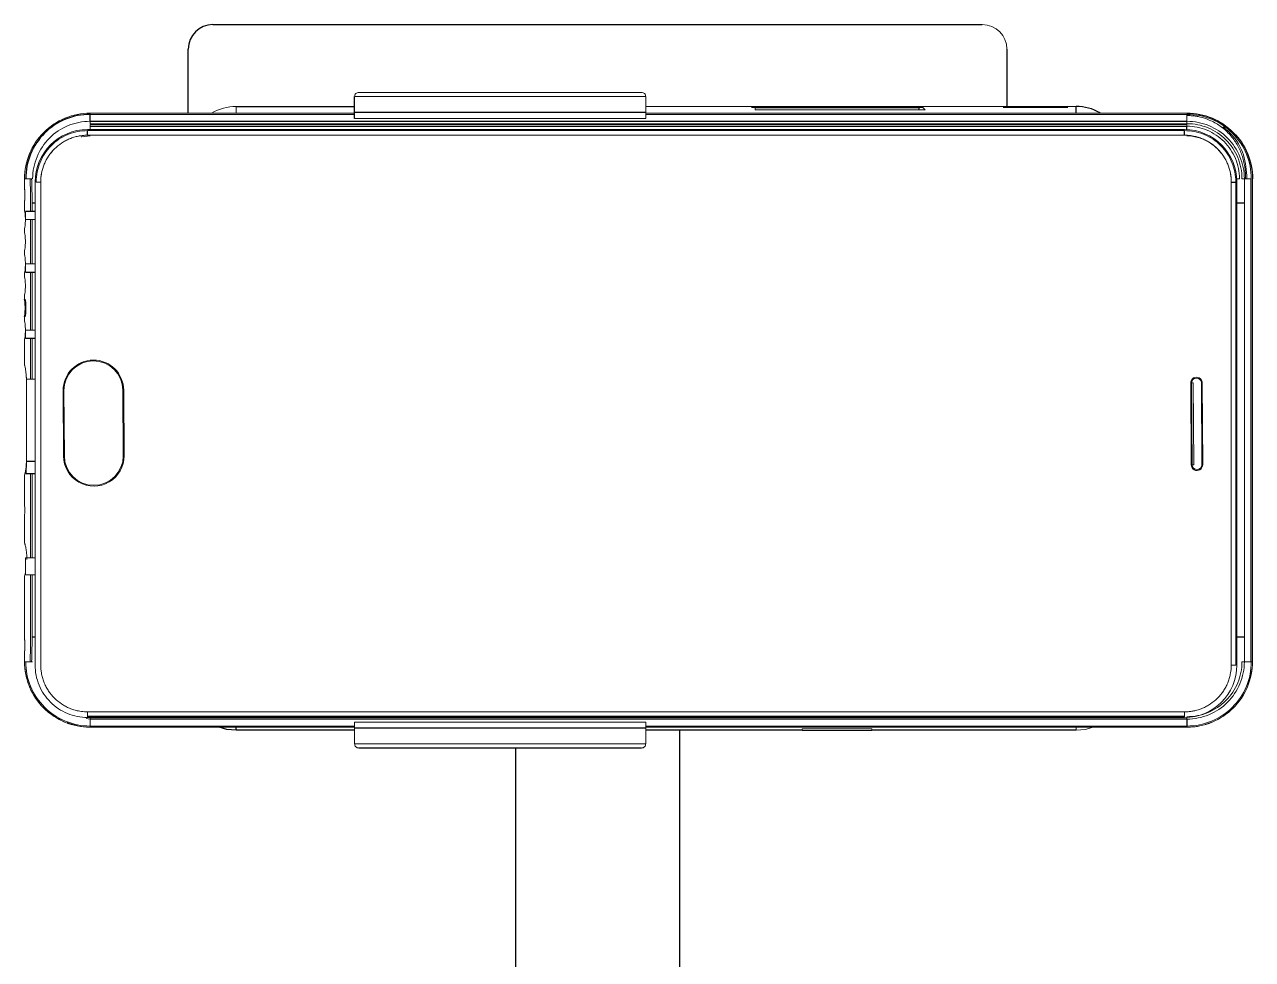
# Model space of a CAD drawing. Header units: millimetres. Extents: x -635 to 515, y -448 to 489.
# Drawn here: x -522.8 to -372.8, y 306.1 to 420.3 of the extents above; entities that cross this region are included whole.
import ezdxf

# ---------------------------------------------------------------- set-up
doc = ezdxf.new("R2010")
doc.units = ezdxf.units.MM

msp = doc.modelspace()

# ---------------------------------------------------------------- linework, layer by layer
at = {"color": 7, "linetype": 'Continuous', "lineweight": 25}
for p, q in [((-499.825, 420.283), (-405.825, 420.283)), ((-502.825, 409.459), (-502.825, 417.283)), ((-402.825, 417.283), (-402.825, 410.283)), ((-482.505, 408.824), (-482.505, 411.491)), ((-496.983, 410.283), (-482.505, 410.283)), ((-446.945, 409.533), (-482.505, 409.533)), ((-433.56, 410.159), (-413.56, 410.159)), ((-413.56, 410.159), (-413.56, 409.859)), ((-412.808, 409.857), (-413.11, 410.159)), ((-514.825, 408.469), (-514.825, 409.459)), ((-514.825, 408.469), (-380.825, 408.469)), ((-515.132, 406.766), (-515.132, 407.33)), ((-514.825, 407.866), (-380.825, 407.866)), ((-381.132, 406.766), (-381.132, 407.33)), ((-375.416, 401.051), (-374.852, 401.051)), ((-372.969, 342.459), (-372.969, 401.459)), ((-521.539, 397.459), (-522.725, 397.459)), ((-522.725, 390.059), (-521.539, 390.059)), ((-522.725, 381.959), (-521.539, 381.959)), ((-522.625, 365.459), (-521.539, 365.459)), ((-381.132, 335.771), (-515.132, 335.771)), ((-380.825, 335.449), (-514.825, 335.449)), ((-380.825, 335.449), (-380.825, 334.459)), ((-482.505, 334.459), (-514.825, 334.459)), ((-482.505, 334.083), (-496.983, 334.083)), ((-482.505, 334.385), (-446.945, 334.385)), ((-380.825, 334.459), (-446.945, 334.459)), ((-427.825, 334.083), (-446.945, 334.083)), ((-442.825, 334.083), (-442.825, 280.283)), ((-394.367, 334.083), (-419.325, 334.083)), ((-447.453, 331.919), (-481.997, 331.919)), ((-462.825, 280.283), (-462.825, 331.919))]:
    msp.add_line(p, q, dxfattribs=at)
at = {"color": 144, "linetype": 'Continuous', "lineweight": 18}
for p, q in [((-446.945, 411.491), (-482.505, 411.491)), ((-481.997, 411.999), (-447.453, 411.999)), ((-446.945, 408.824), (-446.945, 411.491)), ((-496.983, 409.459), (-496.983, 410.283)), ((-446.945, 410.283), (-394.367, 410.283)), ((-433.56, 410.159), (-433.56, 409.859)), ((-433.56, 409.859), (-413.56, 409.859)), ((-403.275, 410.159), (-395.375, 410.159)), ((-514.825, 409.459), (-482.505, 409.459)), ((-514.825, 409.315), (-482.505, 409.315)), ((-514.825, 408.177), (-514.825, 408.469)), ((-514.825, 408.177), (-380.825, 408.177)), ((-514.825, 408.069), (-380.825, 408.069)), ((-380.825, 408.063), (-514.825, 408.063)), ((-446.945, 408.824), (-482.505, 408.824)), ((-446.945, 409.459), (-380.825, 409.459)), ((-446.945, 409.315), (-380.825, 409.315)), ((-402.825, 408.177), (-402.825, 408.069)), ((-391.825, 408.177), (-391.825, 408.069)), ((-380.825, 408.177), (-380.825, 409.315)), ((-380.825, 409.297), (-380.632, 409.277)), ((-515.132, 407.458), (-381.132, 407.458)), ((-515.132, 407.33), (-381.132, 407.33)), ((-381.132, 406.766), (-515.132, 406.766)), ((-515.132, 406.766), (-381.132, 406.766)), ((-514.825, 407.458), (-514.825, 407.866)), ((-521.835, 401.459), (-522.825, 401.459)), ((-522.825, 401.459), (-522.825, 400.193)), ((-521.539, 401.051), (-521.539, 342.051)), ((-520.847, 401.051), (-521.411, 401.051)), ((-520.847, 401.051), (-520.847, 342.051)), ((-375.416, 342.051), (-375.416, 401.051)), ((-375.416, 401.051), (-375.416, 342.051)), ((-374.852, 401.051), (-374.852, 342.051)), ((-374.737, 401.459), (-374.418, 401.459)), ((-374.724, 401.051), (-374.724, 342.051)), ((-374.107, 401.459), (-372.969, 401.459)), ((-373.816, 401.459), (-373.816, 342.459)), ((-372.825, 401.459), (-372.825, 342.459)), ((-522.825, 398.725), (-522.825, 397.548)), ((-522.092, 397.459), (-522.092, 398.459)), ((-521.907, 397.459), (-521.907, 398.459)), ((-522.727, 396.459), (-521.539, 396.459)), ((-522.092, 391.059), (-522.092, 396.459)), ((-521.907, 391.059), (-521.907, 396.459)), ((-522.825, 395.37), (-522.825, 394.848)), ((-522.825, 392.67), (-522.825, 392.148)), ((-522.727, 391.059), (-521.539, 391.059)), ((-522.725, 390.642), (-522.725, 390.059)), ((-522.092, 382.959), (-522.092, 390.059)), ((-521.907, 382.959), (-521.907, 390.059)), ((-522.825, 389.97), (-522.825, 389.448)), ((-522.825, 387.27), (-522.825, 386.748)), ((-522.825, 384.57), (-522.825, 384.048)), ((-522.727, 382.959), (-521.539, 382.959)), ((-522.725, 382.542), (-522.725, 381.959)), ((-522.825, 381.87), (-522.825, 378.652)), ((-522.092, 376.959), (-522.092, 381.959)), ((-521.907, 376.959), (-521.907, 381.959)), ((-522.604, 376.959), (-522.604, 366.959)), ((-522.572, 366.959), (-522.572, 376.959)), ((-522.572, 376.959), (-521.539, 376.959)), ((-380.361, 376.507), (-380.301, 366.507)), ((-380.201, 366.508), (-380.261, 376.508)), ((-380.001, 366.509), (-380.061, 376.509)), ((-379.001, 366.515), (-379.061, 376.515)), ((-378.901, 366.516), (-378.961, 376.516)), ((-518.112, 375.58), (-518.064, 367.58)), ((-517.964, 367.581), (-518.012, 375.581)), ((-510.765, 367.624), (-510.813, 375.624)), ((-510.665, 367.625), (-510.713, 375.625)), ((-510.764, 367.603), (-510.765, 367.624)), ((-379.001, 366.512), (-379.001, 366.515)), ((-522.825, 365.266), (-522.825, 361.539)), ((-522.625, 365.459), (-522.625, 365.746)), ((-522.092, 355.128), (-522.092, 365.459)), ((-521.907, 355.128), (-521.907, 365.459)), ((-522.825, 360.379), (-522.825, 356.953)), ((-522.725, 355.128), (-522.725, 353.059)), ((-522.725, 355.128), (-521.539, 355.128)), ((-522.825, 352.965), (-522.825, 345.193)), ((-522.725, 353.059), (-521.539, 353.059)), ((-522.092, 345.459), (-522.092, 353.059)), ((-521.907, 345.459), (-521.907, 353.059)), ((-522.825, 343.725), (-522.825, 342.459)), ((-521.835, 342.459), (-522.825, 342.459)), ((-375.416, 342.051), (-374.852, 342.051)), ((-374.107, 342.459), (-372.825, 342.459)), ((-515.132, 336.335), (-381.132, 336.335)), ((-381.132, 336.335), (-515.132, 336.335)), ((-515.132, 336.335), (-515.132, 335.771)), ((-381.132, 336.335), (-381.132, 335.771)), ((-514.825, 335.449), (-515.289, 335.541)), ((-515.132, 335.643), (-381.132, 335.643)), ((-514.825, 335.643), (-514.825, 334.459)), ((-514.825, 334.602), (-482.505, 334.602)), ((-482.505, 335.094), (-482.505, 332.427)), ((-482.505, 335.094), (-446.945, 335.094)), ((-446.945, 335.094), (-446.945, 332.427)), ((-446.945, 334.602), (-380.825, 334.602)), ((-380.825, 335.65), (-380.825, 335.449)), ((-427.825, 334.259), (-419.325, 334.259)), ((-427.825, 334.259), (-427.825, 334.059)), ((-427.825, 334.059), (-419.325, 334.059)), ((-419.325, 334.259), (-419.325, 334.059)), ((-394.367, 334.083), (-394.367, 334.459)), ((-482.505, 332.427), (-446.945, 332.427))]:
    msp.add_line(p, q, dxfattribs=at)
at = {"color": 8, "linetype": 'Continuous', "lineweight": 25}
for p, q in [((-394.367, 409.459), (-394.367, 410.283)), ((-380.825, 407.451), (-380.825, 407.866)), ((-521.539, 398.459), (-521.907, 398.459)), ((-373.816, 398.459), (-374.724, 398.459)), ((-522.572, 366.959), (-521.539, 366.959)), ((-521.539, 345.459), (-521.907, 345.459)), ((-373.816, 345.459), (-374.724, 345.459)), ((-496.983, 334.083), (-496.983, 334.459))]:
    msp.add_line(p, q, dxfattribs=at)
at = {"color": 144, "linetype": 'Continuous', "lineweight": 18, "flags": 128}
for points in [[(-515.922, 406.56), (-515.843, 406.576), (-514.825, 406.676)], [(-522.725, 397.459), (-522.725, 397.449), (-522.725, 397.418), (-522.725, 397.369), (-522.725, 397.3), (-522.725, 397.215), (-522.725, 397.114), (-522.725, 397), (-522.725, 396.875)], [(-392.305, 334.459), (-393.228, 334.195), (-394.367, 334.083)]]:
    msp.add_lwpolyline(points, dxfattribs=at)
at = {"color": 7, "linetype": 'Continuous', "lineweight": 25, "flags": 128}
msp.add_lwpolyline([(-496.983, 334.083), (-498.123, 334.195), (-499.046, 334.459)], dxfattribs=at)
at = {"color": 7, "linetype": 'Continuous', "lineweight": 25}
for centre, radius, start, end in [((-499.825, 417.283), 3, 90, 180), ((-394.367, 404.441), 5.842, 59.98566, 90)]:
    msp.add_arc(centre, radius, start, end, dxfattribs=at)
at = {"color": 144, "linetype": 'Continuous', "lineweight": 18}
for centre, radius, start, end in [((-405.825, 417.283), 3, 0, 90), ((-496.983, 404.441), 5.842, 90, 120.79979), ((-515.131, 401.05), 6.408, 90.00264, 179.99736), ((-381.132, 401.05), 6.408, 0.00265, 89.99736), ((-380.826, 401.459), 5.218, 39.36853, 89.99659), ((-514.413, 375.602), 3.7, 0.34427, 180.34427), ((-514.413, 375.602), 3.6, 0.34427, 180.34427), ((-379.661, 376.511), 0.7, 0.34427, 180.34428), ((-379.661, 376.511), 0.6, 0.34427, 180.34427), ((-514.364, 367.603), 3.7, 180.34427, 0.34427), ((-514.364, 367.603), 3.6, 180.34427, 0), ((-379.601, 366.512), 0.7, 180.34427, 0.34429), ((-379.601, 366.512), 0.6, 180.34427, 360), ((-381.132, 342.051), 6.408, 270.00264, 359.99736)]:
    msp.add_arc(centre, radius, start, end, dxfattribs=at)
for points, knots in [([(-482.505, 411.491), (-482.505, 411.551), (-482.495, 411.615), (-482.445, 411.74), (-482.406, 411.8), (-482.307, 411.9), (-482.247, 411.938), (-482.122, 411.988), (-482.057, 411.999), (-481.997, 411.999)], [0, 0, 0, 0, 0.25, 0.25, 0.5, 0.5, 0.75, 0.75, 1, 1, 1, 1]), ([(-446.945, 411.491), (-446.945, 411.551), (-446.956, 411.615), (-447.006, 411.74), (-447.045, 411.8), (-447.144, 411.9), (-447.204, 411.938), (-447.329, 411.988), (-447.394, 411.999), (-447.453, 411.999)], [0, 0, 0, 0, 0.25, 0.25, 0.5, 0.5, 0.75, 0.75, 1, 1, 1, 1]), ([(-434.01, 410.159), (-434.01, 410.159), (-434.021, 410.159), (-433.981, 410.159), (-433.887, 410.159), (-433.736, 410.159), (-433.618, 410.159), (-433.56, 410.159)], [0, 0, 0, 0, 0.0002119, 0.249967, 0.4999091, 0.7501117, 1, 1, 1, 1]), ([(-413.56, 410.159), (-413.501, 410.159), (-413.383, 410.159), (-413.234, 410.159), (-413.13, 410.159), (-413.117, 410.159), (-413.11, 410.159)], [0, 0, 0, 0, 0.24986032, 0.50012705, 0.75042185, 1, 1, 1, 1]), ([(-413.56, 409.859), (-413.363, 409.859), (-413.168, 409.859), (-412.891, 409.859), (-412.81, 409.859), (-412.81, 409.859), (-412.891, 409.859), (-413.168, 409.859), (-413.364, 409.859), (-413.56, 409.859)], [0, 0, 0, 0, 0.25, 0.25, 0.5, 0.5, 0.75, 0.75, 1, 1, 1, 1]), ([(-522.825, 401.459), (-522.825, 402.506), (-522.617, 403.553), (-521.816, 405.488), (-521.223, 406.375), (-519.742, 407.856), (-518.854, 408.449), (-516.919, 409.251), (-515.873, 409.459), (-514.825, 409.459)], [0, 0, 0, 0, 0.25, 0.25, 0.5, 0.5, 0.75, 0.75, 1, 1, 1, 1]), ([(-521.835, 401.459), (-521.835, 402.376), (-521.653, 403.294), (-520.951, 404.989), (-520.431, 405.767), (-519.133, 407.064), (-518.356, 407.584), (-516.66, 408.286), (-515.743, 408.469), (-514.825, 408.469)], [0, 0, 0, 0, 0.25, 0.25, 0.5, 0.5, 0.75, 0.75, 1, 1, 1, 1]), ([(-514.825, 407.866), (-514.825, 407.928), (-514.825, 407.988), (-514.825, 408.065), (-514.825, 408.082), (-514.825, 408.069)], [0, 0, 0, 0, 0.5, 0.5, 1, 1, 1, 1]), ([(-380.825, 409.315), (-379.797, 409.315), (-378.769, 409.111), (-376.869, 408.324), (-375.998, 407.741), (-374.543, 406.287), (-373.96, 405.416), (-373.173, 403.516), (-372.969, 402.488), (-372.969, 401.459)], [0, 0, 0, 0, 0.25, 0.25, 0.5, 0.5, 0.75, 0.75, 1, 1, 1, 1]), ([(-380.825, 409.169), (-380.742, 409.168), (-380.575, 409.167), (-380.325, 409.153), (-380.076, 409.131), (-379.828, 409.1), (-379.581, 409.06), (-379.173, 408.98), (-378.611, 408.827), (-377.917, 408.556), (-377.257, 408.215), (-376.436, 407.673), (-375.529, 406.846), (-374.813, 405.858), (-374.366, 404.999), (-374.096, 404.326), (-373.891, 403.631), (-373.768, 403), (-373.703, 402.441), (-373.676, 401.96), (-373.682, 401.639), (-373.686, 401.478)], [0, 0, 0, 0, 0.0211135, 0.0421775, 0.0632219, 0.0842767, 0.1053717, 0.1265366, 0.1895583, 0.2529278, 0.3158069, 0.3791541, 0.5048544, 0.6299165, 0.6919849, 0.7542363, 0.8158541, 0.8775586, 0.9183831, 0.9591467, 1, 1, 1, 1]), ([(-373.816, 401.459), (-373.816, 402.377), (-373.998, 403.294), (-374.7, 404.989), (-375.22, 405.766), (-376.518, 407.064), (-377.296, 407.584), (-378.991, 408.287), (-379.908, 408.469), (-380.825, 408.469)], [0, 0, 0, 0, 0.25, 0.25, 0.5, 0.5, 0.75, 0.75, 1, 1, 1, 1]), ([(-380.825, 408.177), (-379.946, 408.177), (-379.067, 408.003), (-377.442, 407.33), (-376.697, 406.832), (-375.453, 405.587), (-374.955, 404.842), (-374.282, 403.218), (-374.107, 402.339), (-374.107, 401.459)], [0, 0, 0, 0, 0.25, 0.25, 0.5, 0.5, 0.75, 0.75, 1, 1, 1, 1]), ([(-380.825, 407.866), (-380.825, 407.928), (-380.825, 407.988), (-380.825, 408.065), (-380.825, 408.082), (-380.825, 408.069)], [0, 0, 0, 0, 0.5, 0.5, 1, 1, 1, 1]), ([(-521.411, 401.051), (-521.411, 401.873), (-521.248, 402.695), (-520.618, 404.213), (-520.153, 404.909), (-518.99, 406.072), (-518.294, 406.537), (-516.776, 407.167), (-515.954, 407.33), (-515.132, 407.33)], [0, 0, 0, 0, 0.25, 0.25, 0.5, 0.5, 0.75, 0.75, 1, 1, 1, 1]), ([(-515.132, 406.766), (-515.206, 406.765), (-515.356, 406.763), (-515.579, 406.749), (-515.802, 406.727), (-516.025, 406.696), (-516.357, 406.637), (-516.793, 406.528), (-517.322, 406.339), (-517.829, 406.099), (-518.471, 405.714), (-519.199, 405.118), (-519.795, 404.39), (-520.18, 403.749), (-520.42, 403.241), (-520.609, 402.712), (-520.73, 402.228), (-520.801, 401.797), (-520.84, 401.424), (-520.844, 401.175), (-520.847, 401.051)], [0, 0, 0, 0, 0.0249779, 0.0499351, 0.0749105, 0.0999427, 0.1250704, 0.1876532, 0.2500993, 0.3124848, 0.3751288, 0.500007, 0.6248852, 0.687471, 0.7499146, 0.8123025, 0.8749436, 0.9167374, 0.958363, 1, 1, 1, 1]), ([(-520.847, 401.051), (-520.847, 401.799), (-520.698, 402.547), (-520.125, 403.929), (-519.702, 404.563), (-518.644, 405.621), (-518.01, 406.044), (-516.628, 406.617), (-515.88, 406.766), (-515.132, 406.766)], [0, 0, 0, 0, 0.25, 0.25, 0.5, 0.5, 0.75, 0.75, 1, 1, 1, 1]), ([(-381.132, 407.33), (-380.309, 407.33), (-379.487, 407.167), (-377.969, 406.537), (-377.273, 406.072), (-376.11, 404.909), (-375.645, 404.213), (-375.015, 402.695), (-374.852, 401.873), (-374.852, 401.051)], [0, 0, 0, 0, 0.25, 0.25, 0.5, 0.5, 0.75, 0.75, 1, 1, 1, 1]), ([(-375.416, 401.051), (-375.417, 401.125), (-375.419, 401.275), (-375.433, 401.499), (-375.454, 401.722), (-375.485, 401.945), (-375.544, 402.276), (-375.654, 402.712), (-375.843, 403.241), (-376.083, 403.749), (-376.468, 404.39), (-377.064, 405.117), (-377.791, 405.713), (-378.433, 406.098), (-378.94, 406.339), (-379.469, 406.528), (-379.954, 406.65), (-380.385, 406.721), (-380.757, 406.759), (-381.007, 406.763), (-381.132, 406.766)], [0, 0, 0, 0, 0.0250403, 0.0500304, 0.075009, 0.1000149, 0.1250868, 0.1875686, 0.250099, 0.312553, 0.3750803, 0.4999426, 0.6248159, 0.6873016, 0.7498394, 0.8123387, 0.8749314, 0.91661, 0.9582396, 1, 1, 1, 1]), ([(-381.132, 406.766), (-380.383, 406.766), (-379.635, 406.617), (-378.253, 406.044), (-377.619, 405.621), (-376.561, 404.563), (-376.138, 403.929), (-375.565, 402.547), (-375.416, 401.799), (-375.416, 401.051)], [0, 0, 0, 0, 0.25, 0.25, 0.5, 0.5, 0.75, 0.75, 1, 1, 1, 1]), ([(-380.825, 407.866), (-379.987, 407.866), (-379.148, 407.7), (-377.599, 407.058), (-376.888, 406.582), (-375.702, 405.396), (-375.227, 404.686), (-374.585, 403.136), (-374.418, 402.298), (-374.418, 401.459)], [0, 0, 0, 0, 0.25, 0.25, 0.5, 0.5, 0.75, 0.75, 1, 1, 1, 1]), ([(-376.458, 407.808), (-376.103, 407.517), (-374.987, 406.6), (-373.714, 404.427), (-373.571, 402.443), (-373.5, 401.459)], [0, 0, 0, 0, 0.1903605, 0.5984544, 1, 1, 1, 1]), ([(-522.773, 399.459), (-522.773, 399.487), (-522.773, 399.544), (-522.775, 399.629), (-522.778, 399.724), (-522.784, 399.829), (-522.791, 399.935), (-522.8, 400.027), (-522.809, 400.102), (-522.818, 400.161), (-522.823, 400.182), (-522.825, 400.193)], [0, 0, 0, 0, 0.0837439, 0.1667781, 0.250198, 0.3749837, 0.4999956, 0.6249846, 0.7500366, 0.875042, 1, 1, 1, 1]), ([(-522.825, 398.725), (-522.824, 398.731), (-522.82, 398.745), (-522.815, 398.776), (-522.808, 398.823), (-522.8, 398.891), (-522.791, 398.983), (-522.784, 399.089), (-522.778, 399.206), (-522.774, 399.331), (-522.773, 399.416), (-522.773, 399.459)], [0, 0, 0, 0, 0.0835538, 0.1665183, 0.2499762, 0.3749446, 0.500121, 0.6252959, 0.7501204, 0.8748353, 1, 1, 1, 1]), ([(-522.825, 395.37), (-522.81, 395.406), (-522.785, 395.54), (-522.741, 395.936), (-522.726, 396.197), (-522.726, 396.721), (-522.741, 396.982), (-522.785, 397.378), (-522.81, 397.512), (-522.825, 397.548)], [0, 0, 0, 0, 0.25, 0.25, 0.5, 0.5, 0.75, 0.75, 1, 1, 1, 1]), ([(-522.825, 392.67), (-522.81, 392.706), (-522.785, 392.84), (-522.741, 393.236), (-522.726, 393.497), (-522.726, 394.021), (-522.741, 394.282), (-522.785, 394.678), (-522.81, 394.812), (-522.825, 394.848)], [0, 0, 0, 0, 0.25, 0.25, 0.5, 0.5, 0.75, 0.75, 1, 1, 1, 1]), ([(-522.825, 389.97), (-522.81, 390.006), (-522.785, 390.14), (-522.741, 390.536), (-522.726, 390.797), (-522.726, 391.321), (-522.741, 391.582), (-522.785, 391.978), (-522.81, 392.112), (-522.825, 392.148)], [0, 0, 0, 0, 0.25, 0.25, 0.5, 0.5, 0.75, 0.75, 1, 1, 1, 1]), ([(-522.825, 387.27), (-522.81, 387.306), (-522.785, 387.44), (-522.741, 387.836), (-522.726, 388.097), (-522.726, 388.621), (-522.741, 388.882), (-522.785, 389.278), (-522.81, 389.412), (-522.825, 389.448)], [0, 0, 0, 0, 0.25, 0.25, 0.5, 0.5, 0.75, 0.75, 1, 1, 1, 1]), ([(-522.653, 385.659), (-522.653, 385.899), (-522.665, 386.138), (-522.697, 386.498), (-522.715, 386.617), (-522.727, 386.65)], [0, 0, 0, 0, 0.5, 0.5, 1, 1, 1, 1]), ([(-522.727, 384.668), (-522.715, 384.701), (-522.697, 384.82), (-522.665, 385.18), (-522.653, 385.419), (-522.653, 385.659)], [0, 0, 0, 0, 0.5, 0.5, 1, 1, 1, 1]), ([(-522.825, 381.87), (-522.81, 381.906), (-522.785, 382.04), (-522.741, 382.436), (-522.726, 382.697), (-522.726, 383.221), (-522.741, 383.482), (-522.785, 383.878), (-522.81, 384.012), (-522.825, 384.048)], [0, 0, 0, 0, 0.25, 0.25, 0.5, 0.5, 0.75, 0.75, 1, 1, 1, 1]), ([(-522.604, 376.959), (-522.605, 376.996), (-522.605, 377.069), (-522.607, 377.178), (-522.611, 377.287), (-522.622, 377.493), (-522.647, 377.789), (-522.695, 378.124), (-522.746, 378.392), (-522.785, 378.545), (-522.811, 378.626), (-522.821, 378.644), (-522.825, 378.652)], [0, 0, 0, 0, 0.0430125, 0.0858757, 0.1287859, 0.1719387, 0.3345114, 0.4987438, 0.6599778, 0.8217836, 0.9110307, 1, 1, 1, 1]), ([(-380.061, 376.509), (-380.114, 376.509), (-380.166, 376.508), (-380.24, 376.508), (-380.261, 376.508), (-380.261, 376.508)], [0, 0, 0, 0, 0.5, 0.5, 1, 1, 1, 1]), ([(-522.825, 365.266), (-522.823, 365.27), (-522.818, 365.279), (-522.808, 365.303), (-522.797, 365.336), (-522.784, 365.379), (-522.764, 365.455), (-522.734, 365.585), (-522.695, 365.797), (-522.659, 366.048), (-522.632, 366.301), (-522.615, 366.537), (-522.606, 366.746), (-522.605, 366.888), (-522.604, 366.959)], [0, 0, 0, 0, 0.0504939, 0.1005909, 0.1505545, 0.2006503, 0.2511418, 0.3765374, 0.5014172, 0.6264796, 0.7507795, 0.8342458, 0.9168524, 1, 1, 1, 1]), ([(-522.625, 365.746), (-522.625, 365.767), (-522.625, 365.813), (-522.621, 365.892), (-522.616, 365.983), (-522.608, 366.109), (-522.596, 366.286), (-522.583, 366.512), (-522.574, 366.744), (-522.572, 366.891), (-522.572, 366.959)], [0, 0, 0, 0, 0.0758003, 0.1585736, 0.2483388, 0.3406511, 0.4979816, 0.6885599, 0.8558863, 1, 1, 1, 1]), ([(-380.201, 366.508), (-380.201, 366.508), (-380.18, 366.508), (-380.106, 366.509), (-380.054, 366.509), (-380.001, 366.509)], [0, 0, 0, 0, 0.5, 0.5, 1, 1, 1, 1]), ([(-522.825, 361.539), (-522.818, 361.506), (-522.809, 361.429), (-522.794, 361.221), (-522.79, 361.09), (-522.79, 360.828), (-522.794, 360.697), (-522.809, 360.489), (-522.818, 360.412), (-522.825, 360.379)], [0, 0, 0, 0, 0.25, 0.25, 0.5, 0.5, 0.75, 0.75, 1, 1, 1, 1]), ([(-522.544, 354.959), (-522.544, 355.001), (-522.544, 355.084), (-522.547, 355.209), (-522.552, 355.332), (-522.559, 355.454), (-522.567, 355.574), (-522.584, 355.769), (-522.614, 356.031), (-522.661, 356.327), (-522.711, 356.577), (-522.754, 356.749), (-522.786, 356.859), (-522.809, 356.925), (-522.82, 356.944), (-522.825, 356.953)], [0, 0, 0, 0, 0.04188899, 0.08346934, 0.12491188, 0.16638914, 0.2080732, 0.25013363, 0.37477721, 0.50000293, 0.62489094, 0.74994506, 0.83366587, 0.9165888, 1, 1, 1, 1]), ([(-522.825, 352.965), (-522.807, 352.998), (-522.781, 353.044), (-522.737, 353.254), (-522.725, 353.307)], [0, 0, 0, 0, 0.7471488, 1, 1, 1, 1]), ([(-522.773, 344.459), (-522.773, 344.487), (-522.773, 344.544), (-522.775, 344.629), (-522.778, 344.724), (-522.784, 344.829), (-522.791, 344.935), (-522.8, 345.027), (-522.809, 345.102), (-522.818, 345.161), (-522.823, 345.182), (-522.825, 345.193)], [0, 0, 0, 0, 0.0837444, 0.1667789, 0.2501989, 0.3749844, 0.4999955, 0.6249838, 0.7500359, 0.8750416, 1, 1, 1, 1]), ([(-522.092, 345.459), (-522.092, 345.292), (-522.093, 344.959), (-522.098, 344.459), (-522.106, 343.959), (-522.118, 343.459), (-522.133, 342.959), (-522.145, 342.626), (-522.151, 342.459)], [0, 0, 0, 0, 0.1662404, 0.3325817, 0.4990763, 0.6657762, 0.8327336, 1, 1, 1, 1]), ([(-521.965, 342.44), (-521.959, 342.61), (-521.947, 342.95), (-521.932, 343.459), (-521.921, 343.964), (-521.913, 344.466), (-521.908, 344.964), (-521.907, 345.294), (-521.907, 345.459)], [0, 0, 0, 0, 0.1701183, 0.3388474, 0.5061935, 0.6721632, 0.8367631, 1, 1, 1, 1]), ([(-522.825, 343.725), (-522.824, 343.731), (-522.82, 343.745), (-522.815, 343.776), (-522.808, 343.823), (-522.8, 343.891), (-522.791, 343.983), (-522.784, 344.089), (-522.778, 344.206), (-522.774, 344.331), (-522.773, 344.416), (-522.773, 344.459)], [0, 0, 0, 0, 0.0835539, 0.1665188, 0.2499771, 0.3749458, 0.5001223, 0.625297, 0.7501208, 0.8748352, 1, 1, 1, 1]), ([(-522.825, 342.459), (-522.825, 341.411), (-522.617, 340.364), (-521.816, 338.43), (-521.223, 337.543), (-519.742, 336.062), (-518.855, 335.469), (-516.92, 334.667), (-515.873, 334.459), (-514.825, 334.459)], [0, 0, 0, 0, 0.25, 0.25, 0.5, 0.5, 0.75, 0.75, 1, 1, 1, 1]), ([(-522.825, 342.459), (-522.825, 342.454), (-522.825, 342.44), (-522.825, 342.397), (-522.824, 342.257), (-522.806, 341.74), (-522.676, 340.725), (-522.101, 338.864), (-520.67, 336.674), (-518.903, 335.585), (-517.979, 335.096), (-517.914, 335.082), (-517.906, 335.08)], [0, 0, 0, 0, 0.0016245, 0.0044509, 0.013709, 0.0466448, 0.1700816, 0.3400744, 0.6685631, 0.9787312, 0.9973872, 1, 1, 1, 1]), ([(-514.825, 334.602), (-515.854, 334.602), (-516.882, 334.807), (-518.782, 335.594), (-519.653, 336.176), (-521.108, 337.631), (-521.69, 338.502), (-522.478, 340.402), (-522.682, 341.43), (-522.682, 342.459)], [0, 0, 0, 0, 0.25, 0.25, 0.5, 0.5, 0.75, 0.75, 1, 1, 1, 1]), ([(-515.132, 335.643), (-515.97, 335.643), (-516.809, 335.81), (-518.358, 336.452), (-519.069, 336.927), (-520.255, 338.113), (-520.73, 338.824), (-521.372, 340.373), (-521.539, 341.212), (-521.539, 342.051)], [0, 0, 0, 0, 0.25, 0.25, 0.5, 0.5, 0.75, 0.75, 1, 1, 1, 1]), ([(-520.847, 342.051), (-520.846, 341.976), (-520.844, 341.827), (-520.83, 341.603), (-520.808, 341.38), (-520.777, 341.157), (-520.718, 340.825), (-520.609, 340.389), (-520.42, 339.86), (-520.18, 339.353), (-519.795, 338.711), (-519.199, 337.983), (-518.471, 337.388), (-517.83, 337.002), (-517.322, 336.762), (-516.793, 336.573), (-516.309, 336.452), (-515.878, 336.381), (-515.505, 336.343), (-515.256, 336.338), (-515.132, 336.335)], [0, 0, 0, 0, 0.0249779, 0.0499351, 0.0749105, 0.0999427, 0.1250702, 0.1876531, 0.250099, 0.3124844, 0.3751284, 0.5000066, 0.6248848, 0.6874707, 0.7499143, 0.8123023, 0.8749434, 0.9167372, 0.9583629, 1, 1, 1, 1]), ([(-381.132, 336.335), (-381.057, 336.336), (-380.908, 336.338), (-380.684, 336.352), (-380.461, 336.374), (-380.238, 336.405), (-379.906, 336.464), (-379.47, 336.573), (-378.941, 336.762), (-378.434, 337.002), (-377.792, 337.387), (-377.064, 337.983), (-376.469, 338.711), (-376.083, 339.353), (-375.843, 339.86), (-375.654, 340.389), (-375.533, 340.873), (-375.462, 341.305), (-375.424, 341.677), (-375.419, 341.926), (-375.416, 342.051)], [0, 0, 0, 0, 0.0249779, 0.0499351, 0.0749105, 0.0999426, 0.1250702, 0.1876531, 0.250099, 0.3124844, 0.3751284, 0.5000066, 0.6248848, 0.6874707, 0.7499143, 0.8123023, 0.8749434, 0.9167372, 0.9583629, 1, 1, 1, 1]), ([(-373.816, 342.459), (-373.816, 341.541), (-373.998, 340.624), (-374.7, 338.929), (-375.22, 338.151), (-376.518, 336.853), (-377.295, 336.334), (-378.991, 335.632), (-379.908, 335.449), (-380.825, 335.449)], [0, 0, 0, 0, 0.25, 0.25, 0.5, 0.5, 0.75, 0.75, 1, 1, 1, 1]), ([(-374.107, 342.459), (-374.107, 341.579), (-374.282, 340.7), (-374.955, 339.076), (-375.453, 338.33), (-376.697, 337.086), (-377.442, 336.588), (-379.067, 335.915), (-379.946, 335.74), (-380.825, 335.74)], [0, 0, 0, 0, 0.25, 0.25, 0.5, 0.5, 0.75, 0.75, 1, 1, 1, 1]), ([(-380.825, 334.602), (-379.797, 334.602), (-378.769, 334.807), (-376.869, 335.594), (-375.997, 336.176), (-374.543, 337.631), (-373.961, 338.502), (-373.173, 340.402), (-372.969, 341.43), (-372.969, 342.459)], [0, 0, 0, 0, 0.25, 0.25, 0.5, 0.5, 0.75, 0.75, 1, 1, 1, 1]), ([(-380.825, 334.459), (-379.778, 334.459), (-378.731, 334.667), (-376.796, 335.469), (-375.909, 336.062), (-374.428, 337.543), (-373.835, 338.43), (-373.034, 340.364), (-372.825, 341.411), (-372.825, 342.459)], [0, 0, 0, 0, 0.25, 0.25, 0.5, 0.5, 0.75, 0.75, 1, 1, 1, 1]), ([(-373.383, 339.655), (-373.135, 340.435), (-372.855, 341.314), (-372.827, 342.265), (-372.826, 342.411), (-372.825, 342.454), (-372.825, 342.459)], [0, 0, 0, 0, 0.84727862, 0.95496641, 0.99461619, 1, 1, 1, 1]), ([(-517.63, 335.017), (-516.85, 334.768), (-515.971, 334.489), (-515.019, 334.46), (-514.874, 334.459), (-514.831, 334.459), (-514.825, 334.459)], [0, 0, 0, 0, 0.8474127, 0.9550479, 0.9946393, 1, 1, 1, 1]), ([(-380.825, 334.459), (-380.82, 334.459), (-380.806, 334.459), (-380.763, 334.459), (-380.623, 334.461), (-380.106, 334.48), (-379.118, 334.593), (-378.281, 334.891), (-377.808, 335.059)], [0, 0, 0, 0, 0.0049876, 0.0136044, 0.0417258, 0.141512, 0.514917, 1, 1, 1, 1]), ([(-410.05, 334.459), (-410.072, 334.459), (-410.071, 334.459), (-410.019, 334.459), (-409.969, 334.459), (-409.831, 334.459), (-409.743, 334.459), (-409.544, 334.459), (-409.435, 334.459), (-409.325, 334.459)], [0, 0, 0, 0, 0.25, 0.25, 0.5, 0.5, 0.75, 0.75, 1, 1, 1, 1]), ([(-395.325, 334.459), (-395.199, 334.459), (-394.983, 334.459), (-394.841, 334.459), (-394.781, 334.459)], [0, 0, 0, 0, 0.5836041, 1, 1, 1, 1]), ([(-482.505, 332.427), (-482.505, 332.367), (-482.495, 332.302), (-482.445, 332.177), (-482.406, 332.117), (-482.307, 332.018), (-482.247, 331.979), (-482.122, 331.93), (-482.057, 331.919), (-481.997, 331.919)], [0, 0, 0, 0, 0.25, 0.25, 0.5, 0.5, 0.75, 0.75, 1, 1, 1, 1]), ([(-446.945, 332.427), (-446.945, 332.367), (-446.956, 332.302), (-447.006, 332.177), (-447.045, 332.117), (-447.144, 332.018), (-447.204, 331.979), (-447.329, 331.93), (-447.394, 331.919), (-447.453, 331.919)], [0, 0, 0, 0, 0.25, 0.25, 0.5, 0.5, 0.75, 0.75, 1, 1, 1, 1])]:
    msp.add_open_spline(points, degree=3, knots=knots, dxfattribs=at)
at = {"color": 7, "linetype": 'Continuous', "lineweight": 25}
for points in [[(-514.825, 409.315), (-515.854, 409.315), (-516.882, 409.111), (-518.782, 408.324), (-519.654, 407.741), (-521.108, 406.287), (-521.69, 405.416), (-522.478, 403.515), (-522.682, 402.487), (-522.682, 401.459)], [(-380.825, 409.459), (-379.778, 409.459), (-378.732, 409.251), (-376.797, 408.449), (-375.909, 407.856), (-374.428, 406.375), (-373.835, 405.488), (-373.034, 403.553), (-372.825, 402.506), (-372.825, 401.459)], [(-522.825, 384.57), (-522.81, 384.606), (-522.785, 384.74), (-522.741, 385.136), (-522.726, 385.397), (-522.726, 385.921), (-522.741, 386.182), (-522.785, 386.578), (-522.81, 386.712), (-522.825, 386.748)]]:
    msp.add_open_spline(points, degree=3, knots=[0, 0, 0, 0, 0.25, 0.25, 0.5, 0.5, 0.75, 0.75, 1, 1, 1, 1], dxfattribs=at)
at = {"color": 144, "linetype": 'Continuous', "lineweight": 18}
for points in [[(-522.092, 398.459), (-522.092, 399.461), (-522.113, 400.462), (-522.151, 401.459)], [(-521.907, 398.459), (-521.907, 399.467), (-521.927, 400.475), (-521.965, 401.478)], [(-522.725, 396.875), (-522.727, 396.746), (-522.727, 396.602), (-522.727, 396.459)], [(-522.727, 391.059), (-522.727, 390.916), (-522.727, 390.772), (-522.725, 390.642)], [(-522.727, 386.65), (-522.76, 386.682), (-522.793, 386.715), (-522.825, 386.748)], [(-522.825, 384.57), (-522.793, 384.602), (-522.76, 384.635), (-522.727, 384.668)], [(-522.727, 382.959), (-522.727, 382.816), (-522.727, 382.672), (-522.725, 382.542)], [(-515.132, 335.771), (-515.132, 335.727), (-515.132, 335.685), (-515.132, 335.643)], [(-381.132, 335.771), (-381.132, 335.727), (-381.132, 335.685), (-381.132, 335.643)]]:
    msp.add_open_spline(points, degree=3, dxfattribs=at)

doc.saveas('drawing.dxf')
